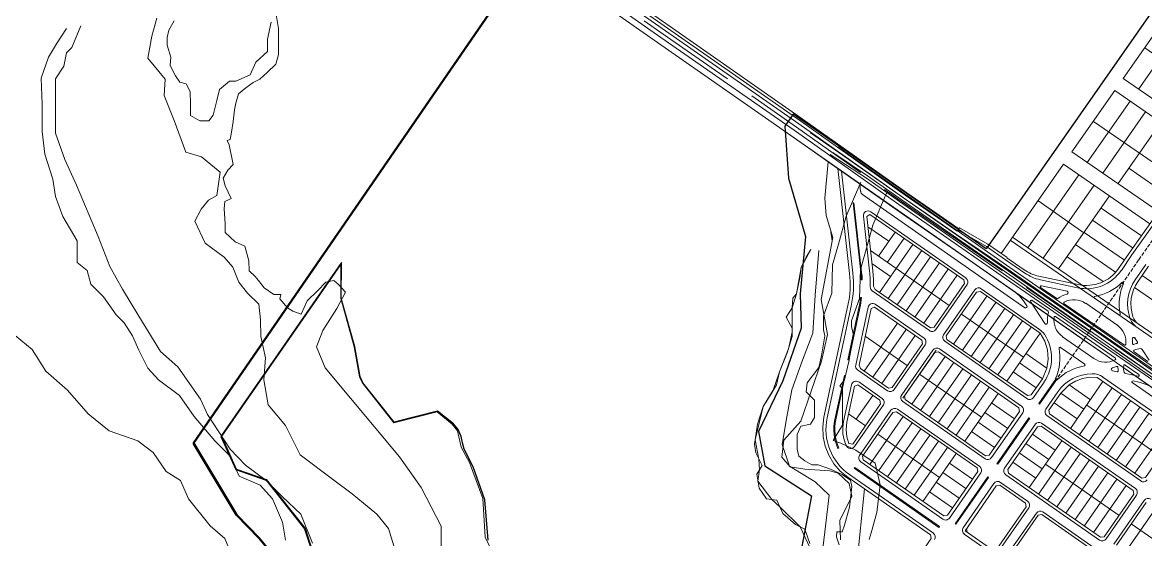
# Model space of a CAD drawing. Header units: metres. Extents: x 3557088 to 3598139, y 7314183 to 7334470.
# Drawn here: x 3574108 to 3575312, y 7325398 to 7325952 of the extents above; entities that cross this region are included whole.
import ezdxf

# ---------------------------------------------------------------- set-up
doc = ezdxf.new("R2010")
doc.units = ezdxf.units.M
doc.linetypes.add('JIS_02_4.0', pattern=[5.5, 4, -1.5])
for name, color, linetype, lineweight in [('CMS_Limite_Urbanizable', 1, 'Continuous', 30), ('Imagen', 17, 'Continuous', 0), ('Imagen_ZonaUrbanizable', 17, 'Continuous', 0), ('LIMITES', 7, 'Continuous', 50)]:
    doc.layers.add(name, color=color, linetype=linetype, lineweight=lineweight)
doc.layers.add('nuevo', color=7, linetype='Continuous', lineweight=15, true_color=0xf2f2f2)
picture_1 = doc.add_image_def('image1.jpg', size_in_pixel=(4800, 2360))
picture_2 = doc.add_image_def('image2.jpg', size_in_pixel=(4800, 2360))

# ---------------------------------------------------------------- blocks, each defined once
blk = doc.blocks.new('A$C1FCF2399')
at = {"layer": 'nuevo'}
for p, q in [((658.8, 548.3), (8.5, 1001.4)), ((135.3, 935.7), (60, 988.6)), ((72.6, 853.1), (60.2, 965.4)), ((64, 962.7), (76.1, 853.5)), ((84.5, 941), (83.6, 949)), ((76.3, 928.8), (77.3, 928.9)), ((84.6, 854.4), (76.3, 928.8)), ((85.5, 854.5), (77.3, 928.9)), ((260.4, 816.4), (86.6, 937.5)), ((91, 914.1), (94.4, 916.2)), ((195, 846.1), (94.4, 916.2)), ((197.4, 848.1), (95.3, 919.2)), ((94, 855.5), (87.4, 914.6)), ((97.5, 855.9), (91, 914.1)), ((114.6, 887.5), (92.2, 903.1)), ((121.5, 897.3), (103.6, 871.6)), ((140.5, 884.1), (104.7, 832.7)), ((131, 890.7), (113.1, 865)), ((179.4, 818.8), (95.1, 877.5)), ((149.9, 877.5), (114.1, 826.1)), ((159.4, 870.9), (123.6, 819.5)), ((116.5, 849.8), (96.6, 863.6)), ((98.2, 846.6), (97.5, 855.9)), ((168.9, 864.3), (133.1, 812.9)), ((178.4, 857.7), (142.6, 806.3)), ((73.2, 844.5), (72.6, 853.1)), ((73.1, 835.8), (73.2, 844.5)), ((85.2, 846.3), (86.2, 846.4)), ((98.2, 839.5), (98.2, 846.6)), ((187.8, 851.1), (152.1, 799.7)), ((195, 846.1), (195.7, 842.2)), ((227.2, 849.1), (247.7, 834.9)), ((72.4, 827.2), (73.1, 835.8)), ((158.2, 791.8), (96.9, 834.5)), ((98.2, 839.5), (100.1, 835.9)), ((159.2, 794.7), (100.1, 835.9)), ((195.7, 842.2), (163.2, 795.4)), ((198.6, 841.1), (165.1, 793)), ((206.8, 835.4), (173.3, 787.3)), ((208.8, 833), (176.3, 786.3)), ((212.8, 833.7), (208.8, 833)), ((276.8, 789.1), (212.8, 833.7)), ((276.3, 793.1), (213.8, 836.7)), ((45.2, 699.1), (70.9, 818.6)), ((70.9, 818.6), (72.4, 827.2)), ((84.5, 827.3), (85.5, 827.2)), ((152.5, 783.6), (100.2, 820)), ((219.9, 828.7), (184.1, 777.4)), ((229.4, 822.1), (193.6, 770.8)), ((260.4, 821.7), (262.5, 818.4)), ((282, 799.3), (266.7, 823)), ((268.1, 824.4), (285.3, 812.5)), ((74.3, 817.9), (48.6, 698.4)), ((70.7, 760.7), (82.6, 816.1)), ((71.7, 760.5), (83.6, 815.9)), ((79.2, 754.9), (92.5, 816.9)), ((82.8, 755), (95.8, 815.4)), ((95.8, 815.4), (99.5, 816.9)), ((150.1, 781.6), (99.5, 816.9)), ((258.9, 763.4), (192.5, 809.6)), ((238.9, 815.5), (203.1, 764.2)), ((248.4, 808.9), (212.6, 757.6)), ((293.3, 806.9), (357.5, 762.2)), ((124, 799.8), (88.2, 748.5)), ((163.2, 795.4), (159.2, 794.7)), ((257.8, 802.3), (222, 751)), ((267.3, 795.7), (231.5, 744.4)), ((134.5, 754.3), (89.4, 785.8)), ((133.4, 793.2), (97.7, 741.9)), ((142.9, 786.6), (107.2, 735.3)), ((176.3, 786.3), (177, 782.4)), ((241, 737.8), (276.8, 789.1)), ((301, 785.2), (334.5, 761.9)), ((150.8, 777.7), (118.3, 731)), ((153.7, 776.6), (120.3, 728.6)), ((161.9, 770.9), (128.5, 722.9)), ((129.8, 719.6), (165.5, 770.8)), ((150.1, 781.6), (150.8, 777.7)), ((257, 710.8), (168.9, 772.2)), ((262.7, 719), (174.6, 780.4)), ((263.3, 722.2), (177, 782.4)), ((298.7, 773.8), (324.6, 755.8)), ((70.7, 760.7), (71.7, 760.5)), ((163.9, 768.5), (131.4, 721.9)), ((139.3, 713), (175, 764.2)), ((163.9, 768.5), (167.8, 769.2)), ((254.2, 709.1), (167.8, 769.2)), ((284.2, 751.6), (261.6, 767.3)), ((113.3, 727.4), (81.2, 749.8)), ((82.8, 755), (84.2, 751.3)), ((114.3, 730.3), (84.2, 751.3)), ((148.7, 706.4), (184.5, 757.6)), ((158.2, 699.8), (193.9, 751)), ((272.5, 730.5), (247.9, 747.6)), ((279.3, 740.3), (254.7, 757.5)), ((354.3, 748.9), (359.3, 747.8)), ((367.9, 754.9), (382.6, 744.7)), ((56.9, 696.6), (67.1, 743.8)), ((57.9, 696.4), (68, 743.6)), ((67.1, 743.8), (68, 743.6)), ((107.6, 719.2), (82.4, 736.8)), ((214, 699), (147.7, 745.2)), ((167.7, 693.2), (203.4, 744.4)), ((177.2, 686.6), (212.9, 737.8)), ((267.2, 722.9), (279.3, 740.3)), ((281, 736.5), (269.6, 720.3)), ((293.4, 739.6), (275.5, 713.8)), ((294.3, 739), (276.3, 713.2)), ((309.3, 687), (344.2, 737.3)), ((420.7, 684), (337.8, 741.7)), ((423.7, 686.8), (344.2, 742.1)), ((368.5, 745.8), (381.8, 742.9)), ((631.1, 558.2), (375.6, 736.1)), ((376.4, 737.9), (382.8, 736.5)), ((66.2, 694.6), (74.6, 733.7)), ((69.6, 693.8), (77.9, 732.2)), ((77.9, 732.2), (81.6, 733.6)), ((79.8, 696.8), (97.7, 722.4)), ((105.2, 717.2), (81.6, 733.6)), ((118.3, 731), (114.3, 730.3)), ((186.7, 680), (222.4, 731.2)), ((196.1, 673.3), (231.9, 724.6)), ((267.2, 722.9), (263.3, 722.2)), ((295.7, 726.2), (282.9, 707.8)), ((286.3, 706.5), (298.9, 724.7)), ((298.9, 724.7), (307.8, 733.8)), ((323.6, 707.6), (298.9, 724.7)), ((330.7, 717.8), (307.8, 733.8)), ((319.1, 680.2), (354.1, 730.4)), ((329, 673.3), (363.9, 723.5)), ((105.9, 713.3), (76, 670.3)), ((108.8, 712.2), (77.8, 667.7)), ((105.9, 713.3), (105.2, 717.2)), ((217.8, 654.6), (129.7, 716)), ((132.1, 717.9), (131.4, 721.9)), ((218.4, 657.8), (132.1, 717.9)), ((249.3, 697.2), (224.7, 714.4)), ((275.5, 713.8), (276.3, 713.2)), ((316.4, 697.3), (291.8, 714.4)), ((405.5, 657.3), (326.8, 712.1)), ((338.8, 666.5), (373.8, 716.7)), ((45.2, 699.1), (43.9, 688.7)), ((89.7, 689.9), (71.5, 702.6)), ((117, 706.5), (83.3, 658.1)), ((119, 704.1), (86.5, 657.5)), ((94.4, 648.5), (130.1, 699.8)), ((119, 704.1), (123, 704.8)), ((209.3, 644.7), (123, 704.8)), ((212.1, 646.4), (124, 707.8)), ((242.2, 687), (217.6, 704.1)), ((222.4, 658.5), (254.9, 705.2)), ((258.2, 703.8), (224.8, 655.8)), ((264.8, 698.5), (230.6, 649.3)), ((254.2, 709.1), (254.9, 705.2)), ((265.7, 697.9), (264.8, 698.5)), ((384.7, 630.8), (284.2, 700.9)), ((286.3, 706.5), (287, 702.6)), ((385.7, 633.8), (287, 702.6)), ((348.6, 659.6), (383.6, 709.8)), ((358.5, 652.7), (393.5, 703)), ((43.9, 688.7), (44.3, 678.2)), ((68.8, 685.9), (69.6, 693.8)), ((103.9, 641.9), (139.6, 693.2)), ((113.4, 635.3), (149.1, 686.6)), ((235, 676.7), (210.4, 693.9)), ((265.7, 697.9), (231.4, 648.8)), ((271.5, 691.4), (238.8, 644.5)), ((242.1, 643.2), (273.9, 688.7)), ((277.8, 689.4), (273.9, 688.7)), ((376.6, 620.7), (277.8, 689.4)), ((379, 622.6), (278.4, 692.7)), ((368.3, 645.9), (403.3, 696.1)), ((378.2, 639), (413.2, 689.2)), ((44.3, 678.2), (46.4, 668)), ((69.6, 678), (68.8, 685.9)), ((72, 670.9), (69.6, 678)), ((169.1, 634.6), (102.8, 680.8)), ((122.8, 628.7), (158.6, 680)), ((227.9, 666.5), (203.3, 683.6)), ((293.1, 663.9), (268.5, 681)), ((389.6, 634.5), (421.4, 680.1)), ((46.4, 668), (50.3, 658.3)), ((61, 666), (60.1, 665.6)), ((72, 670.9), (76, 670.3)), ((132.3, 622.1), (168, 673.4)), ((141.8, 615.5), (177.5, 666.8)), ((286.1, 653.8), (261.5, 671)), ((265.1, 623.7), (300.1, 673.9)), ((275, 616.8), (310, 667.1)), ((55.7, 649.3), (50.3, 658.3)), ((172.6, 589.8), (84.6, 651.1)), ((87.2, 653.5), (86.5, 657.5)), ((173.6, 593.4), (87.2, 653.5)), ((151.3, 608.9), (187, 660.2)), ((222.4, 658.5), (218.4, 657.8)), ((272.1, 633.7), (247.5, 650.9)), ((279.1, 643.8), (254.5, 660.9)), ((284.8, 610), (319.8, 660.2)), ((294.7, 603.1), (329.7, 653.3)), ((55.7, 649.3), (62.5, 641.4)), ((62.5, 641.4), (70.6, 634.7)), ((78.1, 645.3), (77.5, 644.5)), ((168.4, 581.1), (77.5, 644.5)), ((169, 581.9), (78.1, 645.3)), ((197.3, 622.6), (172.7, 639.7)), ((177.5, 594.1), (210, 640.8)), ((213.3, 639.4), (179.6, 591)), ((204.5, 632.8), (179.8, 650)), ((210, 640.8), (209.3, 644.7)), ((230.6, 649.3), (231.4, 648.8)), ((242.8, 639.2), (242.1, 643.2)), ((341.6, 570.4), (242.8, 639.2)), ((361.4, 593.9), (282.6, 648.8)), ((304.5, 596.3), (339.5, 646.5)), ((314.4, 589.4), (349.3, 639.6)), ((88.5, 622.2), (70.6, 634.7)), ((84.7, 629.1), (72.6, 637.6)), ((84.7, 629.1), (103.4, 616.1)), ((190.2, 612.3), (165.6, 629.4)), ((220.7, 635.1), (185.7, 584.9)), ((221.5, 634.6), (186.5, 584.4)), ((227.4, 628.1), (194.4, 580.7)), ((221.5, 634.6), (220.7, 635.1)), ((233.7, 626.1), (229.8, 625.4)), ((261.1, 607), (233.7, 626.1)), ((263.4, 609), (234.3, 629.3)), ((340.5, 567.5), (240, 637.5)), ((324.2, 582.5), (359.2, 632.8)), ((389.6, 634.5), (385.7, 633.8)), ((88.5, 622.2), (79.9, 537.4)), ((159.3, 572.9), (88.5, 622.2)), ((162.4, 575), (103.4, 616.1)), ((183, 602), (158.4, 619.2)), ((196.4, 577.5), (229.8, 625.4)), ((334.1, 575.7), (369, 625.9)), ((345.5, 571.1), (377.3, 616.7)), ((347.5, 568.7), (380.2, 615.7)), ((376.6, 620.7), (377.3, 616.7)), ((261.8, 603.1), (230, 557.5)), ((264.7, 602.1), (231.7, 554.7)), ((261.1, 607), (261.8, 603.1)), ((355.7, 563), (388.4, 610)), ((358.6, 562), (390.4, 607.6)), ((366.9, 552.8), (401.9, 603)), ((177.5, 594.1), (173.6, 593.4)), ((272.9, 596.4), (239.9, 549)), ((274.9, 594), (243.1, 548.4)), ((278.8, 594.7), (274.9, 594)), ((332.4, 557.3), (278.8, 594.7)), ((334.8, 559.3), (279.9, 597.6)), ((169, 581.9), (168.4, 581.1)), ((185.7, 584.9), (186.5, 584.4)), ((198.7, 575.9), (198, 579.8)), ((492.7, 502.5), (374.5, 584.8)), ((74.7, 446.6), (160, 569)), ((159.3, 572.9), (160, 569)), ((224.7, 553.5), (195.6, 573.8)), ((226.1, 556.8), (196.4, 577.5)), ((345.5, 571.1), (341.6, 570.4))]:
    blk.add_line(p, q, dxfattribs=at)
for points in [[(1136.9, 221.9), (979.6, 330.5), (894.7, 390.1), (845.7, 424.4), (836.4, 430.9), (775.5, 473.8), (723.9, 514.2), (684.2, 547.5), (642.4, 577.8), (490.4, 684), (412.5, 738.1), (348.2, 783.1), (258, 845.2), (131.8, 933.1), (92.1, 960.8), (57.7, 985.1), (30.9, 1003.6)], [(405.2, 724.8), (341.4, 769.5), (324.8, 781), (250.4, 832.8), (201.5, 866.9), (133.4, 914.1), (49.6, 972.8), (42.2, 978)], [(1133, 216.3), (978.3, 323.7), (889.3, 386.3), (842.4, 418.9), (833.1, 425.9), (769.8, 470.6), (717.7, 511.4), (678.6, 544.1), (638.8, 572.8), (491.2, 675.9), (402.3, 738.1), (346.7, 776.8), (278.7, 824.1), (126.3, 930.2), (91.7, 954.3), (51.7, 980.6)], [(1134.9, 219.1), (979, 327.1), (892, 388.2), (844.1, 421.6), (834.7, 428.4), (772.6, 472.2), (720.8, 512.8), (681.4, 545.8), (640.6, 575.3), (490.8, 679.9), (407.4, 738.1), (347.4, 779.9), (280.3, 826.4), (256.4, 842.9), (129.1, 931.6), (91.9, 957.5), (54.7, 982.8)], [(62.8, 567.6), (62.2, 588.5), (75.1, 614.5), (72.1, 627.9), (60.5, 639.1), (51.3, 641.8), (24.5, 643.4), (9.1, 646), (0, 656.4), (2.1, 674.5), (20.2, 695), (42.7, 759.1), (49.1, 787.5), (42.3, 825.1), (54.5, 891.6), (47.4, 915.3), (46, 933.7), (49.5, 972.8), (658.8, 548.3)], [(1139.3, 225.4), (983.1, 334.3), (898.6, 393.6), (849.4, 428.4), (840.8, 434.9), (776.3, 484.3), (730.8, 519.2), (687.6, 552.2), (645.7, 582.6), (482.6, 695.3), (409.1, 745.1), (350.7, 785.8), (244.5, 859.6), (135.3, 935.7)], [(53.8, 887.9), (52.7, 897.5)], [(284.2, 751.6), (285.6, 761.3), (284.8, 771.2), (281.8, 780.6), (276.8, 789.1)], [(279.3, 740.3), (284.2, 751.6)], [(307.8, 733.8), (314.6, 737.8), (322.1, 740.5), (329.9, 741.8), (337.8, 741.7)]]:
    blk.add_lwpolyline(points, dxfattribs=at)
for centre, radius, start, end in [((89.5, 941.6), 5, 186.3354, 235.1378), ((92.4, 915.1), 5, 55.1378, 186.3354), ((-34.2, 841.2), 129, 358.8717, 6.3354), ((-34.2, 841.2), 111, 347.8722, 6.3354), ((-34.2, 841.2), 119.5, 2.4374, 6.3354), ((-34.2, 841.2), 120.5, 2.4374, 6.3354), ((194.5, 844), 5, 325.1378, 55.1378), ((99.8, 838.6), 5, 178.8717, 235.1378), ((210.9, 832.6), 5, 55.1378, 145.1378), ((220.9, 796.3), 47, 32.7388, 55.2388), ((-34.2, 841.2), 119.5, 347.8722, 353.308), ((-34.2, 841.2), 120.5, 347.8722, 353.308), ((97.4, 815.9), 5, 55.1378, 167.8722), ((267.6, 823.5), 1, 55.2388, 212.7388), ((261.3, 817.6), 1.5, 235.1378, 32.7388), ((313.7, 803.4), 29.1, 164.1226, 186.2402), ((284.7, 811.6), 1, 344.1226, 55.2388), ((292.7, 806.1), 1, 55.1378, 172.6242), ((283.2, 800.1), 1.5, 212.7388, 6.2402), ((313.7, 803.4), 22.1, 172.6242, 235.1378), ((149.6, 779.5), 5, 325.1378, 55.1378), ((161, 795.9), 5, 235.1378, 325.1378), ((177.4, 784.5), 5, 145.1378, 235.1378), ((264.8, 776.7), 20, 33.7562, 55.1378), ((243.6, 762.6), 45.5, 325.1381, 33.7562), ((166, 768.1), 5, 55.1378, 145.1378), ((243.6, 762.6), 54.5, 336.0161, 10.8732), ((298.2, 773), 1, 55.1378, 190.8732), ((347.1, 780.1), 22.1, 235.1378, 297.6513), ((356.9, 761.4), 1, 297.6513, 55.1378), ((84.1, 753.9), 5, 167.8722, 235.1378), ((333.1, 700.2), 54.5, 99.3613, 134.2303), ((324, 755), 1, 279.3613, 55.1378), ((354.6, 750.4), 1.5, 104.1363, 257.6378), ((347.1, 780.1), 29.1, 284.1363, 293.7926), ((359.3, 752.5), 1, 359.1383, 113.7926), ((359.5, 748.8), 1, 257.6378, 8.0462), ((383.3, 752.1), 23, 179.1383, 188.0462), ((383.3, 752.1), 17, 173.091, 197.0618), ((367.4, 754.1), 1, 55.1378, 173.091), ((368.9, 747.7), 2, 197.0618, 257.6378), ((79.5, 732.7), 5, 55.1378, 167.8722), ((294.4, 740), 1, 156.0161, 314.2303), ((333.1, 700.2), 45.5, 90.5886, 145.1378), ((332.8, 725.7), 20, 55.1378, 90.5886), ((376.2, 736.9), 1, 77.6378, 235.1378), ((382.1, 743.8), 1, 257.6378, 55.1378), ((372.8, 690.6), 47, 55.1378, 77.6378), ((116.2, 731.5), 5, 235.1378, 325.1378), ((132.6, 720.1), 5, 145.1378, 235.1378), ((104.7, 715.1), 5, 325.1378, 55.1378), ((254.1, 706.7), 5, 325.1378, 55.1378), ((265.5, 723.1), 5, 235.1378, 325.1378), ((106.3, 686), 59, 167.8722, 235.1378), ((121.1, 703.6), 5, 55.1378, 145.1378), ((287, 705), 5, 145.1378, 235.1378), ((106.3, 686), 50.5, 167.8722, 203.7622), ((106.3, 686), 49.5, 167.8722, 203.7622), ((106.3, 686), 41, 167.8722, 205.2733), ((275.6, 688.6), 5, 55.1378, 145.1378), ((73.7, 670.6), 5, 205.2733, 325.1378), ((87.4, 655.2), 5, 145.1378, 235.1378), ((220.7, 658.7), 5, 235.1378, 325.1378), ((209.2, 642.3), 5, 325.1378, 55.1378), ((242.9, 641.6), 5, 145.1378, 235.1378), ((231.5, 625.2), 5, 55.1378, 145.1378), ((387.5, 634.9), 5, 235.1378, 325.1378), ((376.1, 618.5), 5, 325.1378, 55.1378), ((260.6, 604.9), 5, 325.1378, 55.1378), ((392.5, 607.1), 5, 55.1378, 145.1378), ((175.5, 593.9), 5, 235.1378, 325.1378), ((277, 593.5), 5, 55.1378, 145.1378), ((198.5, 577.9), 5, 145.1378, 235.1378), ((159.5, 570.9), 5, 325.1378, 55.1378), ((343.4, 571.6), 5, 235.1378, 325.1378)]:
    blk.add_arc(centre, radius, start, end, dxfattribs=at)

msp = doc.modelspace()

# ---------------------------------------------------------------- linework, layer by layer
at = {"layer": 'CMS_Limite_Urbanizable'}
for points in [[(3575485.7, 7326202.5), (3575141, 7325709.1), (3574934.3, 7325853.5), (3574925.4, 7325840.7), (3574929.1, 7325785), (3574947.4, 7325722.5), (3574941.7, 7325661.1), (3574942.8, 7325624.3), (3574923.2, 7325567.9), (3574897, 7325513.3), (3574904, 7325476.7), (3574953.8, 7325444.6), (3574934.3, 7325341.7)], [(3574607.3, 7325397), (3574603.7, 7325440.3), (3574591.3, 7325475.6), (3574581.7, 7325494.7), (3574579.7, 7325501.2), (3574578.4, 7325508), (3574575.3, 7325515.6), (3574570.3, 7325521.7), (3574553, 7325535.2), (3574506.5, 7325523.5), (3574473.2, 7325565.7), (3574470.1, 7325571.9), (3574464.3, 7325604), (3574450, 7325655.8), (3574450.2, 7325694.6), (3574320.7, 7325508.2), (3574336.9, 7325472.6), (3574369.4, 7325461.3), (3574410.7, 7325409.1), (3574423.3, 7325370.6)]]:
    msp.add_lwpolyline(points, dxfattribs=at)
at = {"layer": 'LIMITES'}
msp.add_lwpolyline([(3574383.5, 7325373.3), (3574361.9, 7325399.1), (3574337.7, 7325424.2), (3574291.6, 7325501), (3574653.9, 7326027.2)], dxfattribs=at)
at = {"layer": 'nuevo'}
for p, q in [((3575350.4, 7325945.9), (3575304.6, 7325880.4)), ((3575294.4, 7325704.6), (3575371.8, 7325814.6)), ((3575297.3, 7325702.6), (3575375.1, 7325812.4)), ((3575196.6, 7325760.8), (3575245.8, 7325726.3)), ((3575167, 7325718.4), (3575432.9, 7325535.2)), ((3575163.3, 7325699.4), (3575181.7, 7325686.7)), ((3575283.1, 7325688.1), (3575294.4, 7325704.6)), ((3575286, 7325686.1), (3575297.3, 7325702.6)), ((3575161.9, 7325697.3), (3575182.4, 7325683.2)), ((3575300.8, 7325675.9), (3575312.1, 7325692.4)), ((3575303.7, 7325673.9), (3575315, 7325690.4)), ((3575197.7, 7325679.8), (3575239.7, 7325670.8)), ((3575199.3, 7325675.9), (3575239, 7325667.4)), ((3575199.5, 7325667.8), (3575216.7, 7325655.9)), ((3575227.9, 7325663.7), (3575200.3, 7325669.6)), ((3575224.8, 7325650.4), (3575289.2, 7325606)), ((3575247.8, 7325650.8), (3575281.3, 7325627.6)), ((3575257.3, 7325656.3), (3575283.2, 7325638.5)), ((3575300.5, 7325613.7), (3575303.3, 7325609.3)), ((3575308.4, 7325601.4), (3575315.8, 7325590)), ((3575299.7, 7325598.7), (3575314.4, 7325588.6))]:
    msp.add_line(p, q, dxfattribs=at)
at = {"layer": 'nuevo', "linetype": 'JIS_02_4.0'}
for p, q in [((3575304.7, 7325697.5), (3575381.2, 7325806.3)), ((3575199.3, 7325544.5), (3575304.7, 7325697.5))]:
    msp.add_line(p, q, dxfattribs=at)
at = {"layer": 'nuevo', "linetype": 'JIS_02_4.0', "ltscale": 21}
msp.add_line((3575089.3, 7325733.1), (3575414.7, 7325508.9), dxfattribs=at)
at = {"layer": 'nuevo'}
for points in [[(3575156.1, 7325730.7), (3575485.7, 7326202.5)], [(3574597.6, 7326083.8), (3574684.4, 7326026.1), (3574799.5, 7325945.5), (3574942.3, 7325846), (3575054.4, 7325766.6), (3575093.7, 7325739.5)], [(3574599.3, 7326086.2), (3574686.1, 7326028.6), (3574801.2, 7325947.9), (3574944, 7325848.4), (3575056.1, 7325769.1), (3575095.4, 7325741.9)], [(3574590.8, 7326073.9), (3574677.6, 7326016.3), (3574792.6, 7325935.6), (3574935.5, 7325836.1), (3575047.6, 7325756.7), (3575086.9, 7325729.6)], [(3574595.6, 7326080.9), (3574682.4, 7326023.3), (3574797.5, 7325942.6), (3574940.3, 7325843.1), (3575052.4, 7325763.7), (3575091.7, 7325736.6)], [(3574587.1, 7326068.5), (3574673.9, 7326010.9), (3574789, 7325930.2), (3574931.8, 7325830.7), (3574986.1, 7325792.3)], [(3574379.4, 7325964.4), (3574382.5, 7325945.1), (3574382.5, 7325933.6), (3574382.5, 7325917.5), (3574379.9, 7325907), (3574370.5, 7325898.2), (3574362.7, 7325890.9), (3574355.4, 7325887.2), (3574347.5, 7325881.5), (3574339.7, 7325875.2), (3574337.1, 7325865.3), (3574335.5, 7325858), (3574334, 7325845.5), (3574332.4, 7325834.1), (3574330.8, 7325826.3), (3574327.7, 7325825.2), (3574329.8, 7325820.4), (3574334, 7325799.5), (3574328.2, 7325793.3), (3574323.5, 7325784.9), (3574325.6, 7325776.6), (3574331.9, 7325763), (3574329.8, 7325762), (3574325.1, 7325759.9), (3574324.6, 7325752.1), (3574325.6, 7325735.9), (3574325.6, 7325726.6), (3574336.1, 7325716.7), (3574346.5, 7325712), (3574350.7, 7325696.2), (3574351.2, 7325685.7), (3574357.5, 7325679.5), (3574361.1, 7325675.3), (3574367.4, 7325667.5), (3574377.8, 7325660.2), (3574385.1, 7325660.2), (3574384.1, 7325655.5), (3574392.4, 7325646.1), (3574398.2, 7325642.5), (3574406.8, 7325639.3), (3574413.5, 7325653.4), (3574424.3, 7325664.3), (3574433.5, 7325673.4), (3574441.8, 7325675.1), (3574446.8, 7325670.9), (3574454.4, 7325662.6), (3574445.2, 7325645.1), (3574430.2, 7325621.7), (3574423.5, 7325604.2), (3574432.7, 7325581.7)], [(3574506.1, 7325390.9), (3574500.6, 7325409.4), (3574488, 7325424.9), (3574473.6, 7325436.8), (3574461.7, 7325446.6), (3574442.1, 7325461.5), (3574406, 7325488.3), (3574390, 7325519.8), (3574371.5, 7325541.9), (3574366.8, 7325568.7), (3574368.9, 7325592.4), (3574363.7, 7325615.4), (3574363.4, 7325633.1), (3574361.5, 7325649.9), (3574349.3, 7325661.5), (3574340, 7325673.4), (3574333.8, 7325689.4), (3574324.5, 7325700.2), (3574303.9, 7325715.2), (3574293.1, 7325738.9), (3574299.9, 7325751.5), (3574307.6, 7325761.2), (3574316.4, 7325766.1), (3574320.2, 7325791.2), (3574300.3, 7325807.8), (3574283.3, 7325812.7), (3574271, 7325846.7), (3574260, 7325873.4), (3574261.1, 7325891), (3574242.6, 7325913.4), (3574246.9, 7325937.1), (3574252.3, 7325956.4)], [(3574270.9, 7325953.3), (3574265.1, 7325943.3), (3574263.5, 7325935.5), (3574263.5, 7325927.2), (3574267.2, 7325914.6), (3574266.4, 7325905.5), (3574272.2, 7325894.3), (3574276.8, 7325887.7), (3574283.8, 7325886), (3574288, 7325877.7), (3574288.4, 7325864), (3574288.4, 7325858.7), (3574288.4, 7325851.9), (3574298.3, 7325846.1), (3574307.9, 7325846.1), (3574312.5, 7325852.2), (3574316.7, 7325867.9), (3574319.3, 7325879.9), (3574330.3, 7325888.7), (3574337.1, 7325888.8), (3574352.2, 7325895.6), (3574358.5, 7325909.1), (3574371, 7325920.6), (3574371, 7325933.6), (3574374.7, 7325951.9)], [(3575288.1, 7325891.7), (3575334, 7325957.3)], [(3574155.4, 7325945.3), (3574144.7, 7325928.9), (3574136, 7325914.3), (3574128.3, 7325892.1), (3574129.2, 7325864), (3574129.2, 7325834.9), (3574132.1, 7325810.7), (3574140.9, 7325783.6), (3574143.8, 7325765.2), (3574151.5, 7325743.9), (3574167, 7325717.8), (3574167, 7325694.5), (3574177.7, 7325685.8), (3574181.6, 7325671.3), (3574195.1, 7325657.7), (3574208.7, 7325638.4), (3574217.4, 7325629.7), (3574226.1, 7325616.1), (3574232.9, 7325600.6), (3574242.6, 7325581.3), (3574254.2, 7325568.7), (3574276.5, 7325552.2), (3574292.1, 7325529.6), (3574314.4, 7325503.4), (3574330.9, 7325487), (3574340.6, 7325465.7), (3574362.9, 7325456), (3574376.4, 7325441.5), (3574387.1, 7325416.3), (3574390, 7325396.9)], [(3574419.1, 7325394), (3574406.5, 7325425), (3574387.1, 7325443.4), (3574369.6, 7325460.8), (3574347.4, 7325477.3), (3574330.9, 7325494.7), (3574306.6, 7325531.5), (3574298.9, 7325548), (3574274.7, 7325582.8), (3574256.3, 7325599.3), (3574233, 7325637), (3574215.6, 7325666.1), (3574202, 7325690.3), (3574189.4, 7325722.2), (3574166.1, 7325777.4), (3574153.5, 7325804.9), (3574143.8, 7325833), (3574143.8, 7325854.3), (3574143.8, 7325891.1), (3574152.5, 7325904.7), (3574155.4, 7325919.2), (3574161.2, 7325925), (3574170.9, 7325948.2)], [(3575311, 7325924.5), (3575405.9, 7325859.1)], [(3575288.1, 7325891.7), (3575381.1, 7325827.6)], [(3575233.1, 7325813), (3575279, 7325878.6)], [(3575279, 7325878.6), (3575371.8, 7325814.6)], [(3575249.5, 7325801.6), (3575295.4, 7325867.2)], [(3575266.1, 7325790.3), (3575311.9, 7325855.9)], [(3575256.3, 7325845.7), (3575348.8, 7325781.9)], [(3575282.6, 7325779), (3575328.4, 7325844.5)], [(3575233.1, 7325813), (3575325.8, 7325749.2)], [(3575157.1, 7325704.2), (3575224, 7325799.9)], [(3575224, 7325799.9), (3575316.6, 7325736.1)], [(3575294, 7325795.4), (3575337.3, 7325765.5)], [(3575185.8, 7325710.3), (3575240.5, 7325788.5)], [(3575006.7, 7325780.5), (3574991.2, 7325744.3), (3574983, 7325714), (3574976.4, 7325691.9), (3574975.7, 7325661.6), (3574966.8, 7325637.3), (3574966.8, 7325622.5), (3574968.3, 7325615.9), (3574964.6, 7325594.4), (3574961.6, 7325581.9), (3574949.1, 7325565.5), (3574948.3, 7325555.9), (3574957.2, 7325547), (3574957.2, 7325528.6), (3574952.8, 7325521.2), (3574942.4, 7325519), (3574938.7, 7325510.1), (3574938.7, 7325502), (3574938.7, 7325494.6), (3574940.2, 7325487.2), (3574946.8, 7325482.1), (3574954.2, 7325477.6), (3574960.9, 7325477.6), (3574974.2, 7325473.2), (3574986.7, 7325467.3), (3574995.6, 7325461.4), (3574997.1, 7325454.7), (3574994.5, 7325432.5), (3574989.1, 7325413.3), (3574986.9, 7325406.1), (3574981.1, 7325406.1), (3574980.7, 7325400.6), (3574983.6, 7325391.9)], [(3575202.3, 7325699), (3575256.9, 7325777.2)], [(3575034.3, 7325768.6), (3575019.6, 7325734.4), (3575011.9, 7325705.8), (3575006.3, 7325687.1), (3575005.5, 7325656), (3574996.8, 7325632), (3574996.8, 7325625.8), (3574998.8, 7325616.6), (3574994, 7325588.4), (3574989.4, 7325568.8), (3574984.4, 7325562.3), (3574987.2, 7325559.4), (3574987.2, 7325520.2), (3574977.3, 7325503.8), (3574985.3, 7325501.1), (3575001.5, 7325493.5), (3575022.3, 7325479.7), (3575027.5, 7325456.3), (3575024, 7325426.7), (3575017.9, 7325404.9), (3575015.7, 7325397.6)], [(3575218.7, 7325687.6), (3575273.4, 7325765.9)], [(3575264.3, 7325752.8), (3575307.6, 7325723)], [(3575091.7, 7325736.6), (3575108.2, 7325725.2), (3575157.9, 7325691.6), (3575351.5, 7325558.2), (3575400.6, 7325523.7), (3575417.1, 7325512.4)], [(3575161.9, 7325697.3), (3575141.3, 7325711.5), (3575111, 7325729.3), (3575110.2, 7325728.1), (3575093.7, 7325739.5)], [(3575095.4, 7325741.9), (3575111.9, 7325730.6), (3575112.7, 7325731.8), (3575142.9, 7325714.1), (3575163.6, 7325699.8), (3575163.3, 7325699.4)], [(3575255.2, 7325739.8), (3575298.6, 7325709.9)], [(3575086.9, 7325729.6), (3575103.4, 7325718.2), (3575152.6, 7325683.7), (3575346.1, 7325550.4), (3575395.8, 7325516.7), (3575412.3, 7325505.4)], [(3575435.1, 7325538.5), (3575169.3, 7325721.7)], [(3575246.1, 7325726.8), (3575289.2, 7325697)], [(3575237, 7325713.7), (3575279.9, 7325684.1)], [(3574953.2, 7325708.3), (3574948.1, 7325700.3), (3574942.7, 7325689), (3574941.4, 7325678.1), (3574937.7, 7325660.9), (3574933.9, 7325656.3), (3574933.1, 7325645.9), (3574926.8, 7325635.8), (3574933.1, 7325624.1), (3574933.1, 7325615.3), (3574928, 7325597.6), (3574919.6, 7325577.5), (3574916.3, 7325563.3), (3574909.6, 7325551.9), (3574902, 7325540.2), (3574896.2, 7325521.2), (3574892.8, 7325499.8), (3574894.1, 7325490.6), (3574901, 7325476.9), (3574895.3, 7325467.9), (3574897.7, 7325452.9), (3574905.7, 7325441.2), (3574916.9, 7325439.8), (3574923.1, 7325425.7), (3574936.7, 7325413.9), (3574946.6, 7325408.8), (3574952.2, 7325393.6)], [(3574952.7, 7325387.9), (3574941.6, 7325411.3), (3574920, 7325432.7), (3574911.3, 7325440.5), (3574896.5, 7325460.4), (3574898.2, 7325472.4), (3574897.5, 7325483.7), (3574893.6, 7325504.7), (3574902, 7325540.2), (3574912.9, 7325557.6), (3574919.6, 7325577.5), (3574929.3, 7325601.9), (3574933.1, 7325619.7), (3574933.1, 7325645.9), (3574937.7, 7325660.9), (3574942.7, 7325689), (3574953.2, 7325708.3)], [(3574961.7, 7325707.5), (3574957.7, 7325659.5), (3574955.3, 7325618.7), (3574944.1, 7325589.9), (3574932.9, 7325558), (3574927.3, 7325529.2), (3574922.5, 7325499.6), (3574930.5, 7325476.4), (3574957.7, 7325459.6), (3574972.9, 7325445.2), (3574965.7, 7325384.8)], [(3575227.9, 7325700.7), (3575266.6, 7325674)], [(3574617.4, 7325372.9), (3574604.1, 7325400.1), (3574601.7, 7325441.8), (3574587.4, 7325480.4), (3574578.4, 7325496.6), (3574574.6, 7325514), (3574568.8, 7325521.4), (3574552.6, 7325534.5), (3574506.4, 7325522.8), (3574472.2, 7325566), (3574469.3, 7325571.9), (3574463.6, 7325604), (3574449.4, 7325655.8), (3574449.5, 7325692.4), (3574322.1, 7325508.4), (3574337.7, 7325473.2), (3574369.9, 7325462), (3574411.5, 7325409.5), (3574423.8, 7325371.3)], [(3575308.2, 7325680.5), (3575374, 7325635.1)], [(3575300, 7325667.9), (3575365.4, 7325622.8)], [(3574081.8, 7325631.3), (3574118.6, 7325601.2), (3574133.2, 7325578), (3574156.4, 7325557.7), (3574178.7, 7325532.5), (3574201, 7325514.1), (3574232, 7325503.4), (3574248.5, 7325490.9), (3574262.1, 7325470.5), (3574277.6, 7325460.8), (3574286.3, 7325441.5), (3574309.6, 7325412.4), (3574325.1, 7325398.9), (3574331.9, 7325382.4), (3574345.4, 7325371.8), (3574378.4, 7325360.1), (3574399.7, 7325354.3), (3574406.5, 7325343.7), (3574413.3, 7325323.4), (3574419.8, 7325319.4)], [(3574869.9, 7325031.2), (3574788.7, 7325056.6), (3574758.9, 7325089.7), (3574729.1, 7325134.3), (3574701, 7325167.3), (3574677.8, 7325190.5), (3574679.5, 7325284.7), (3574679.5, 7325309.5), (3574661.3, 7325329.3), (3574613.3, 7325340.9), (3574583.6, 7325359.1), (3574557.1, 7325388.8), (3574557.1, 7325411.9), (3574535.6, 7325453.3), (3574512.4, 7325486.3), (3574432.7, 7325581.7)]]:
    msp.add_lwpolyline(points, dxfattribs=at)
at = {"layer": 'nuevo', "linetype": 'JIS_02_4.0', "ltscale": 21}
msp.add_lwpolyline([(3574593.2, 7326077.4), (3574680, 7326019.8), (3574795.1, 7325939.1), (3574937.9, 7325839.6), (3575050, 7325760.2), (3575089.3, 7325733.1)], dxfattribs=at)
at = {"layer": 'nuevo'}
for centre, radius, start, end in [((3575207, 7325723.4), 44.5, 235.4315, 257.9315), ((3575248.5, 7325711.9), 45.5, 257.9315, 325.4315), ((3575248.5, 7325711.9), 42, 257.9315, 325.4315), ((3575209.1, 7325721.9), 47, 235.4315, 257.9315), ((3575338.2, 7325650.1), 45.5, 145.4315, 200.4678), ((3575338.2, 7325650.1), 42, 145.4315, 198.9217), ((3575200.1, 7325668.6), 1, 77.9315, 235.4315), ((3575227.6, 7325662.2), 1.5, 284.4301, 77.9315), ((3575248.4, 7325711.9), 54.5, 279.7626, 314.5385), ((3575338.2, 7325650), 54.5, 156.3244, 191.1004), ((3575287.4, 7325672.3), 1, 336.3244, 134.5385), ((3575217.3, 7325656.7), 1, 235.4315, 306.5476), ((3575235.2, 7325632.5), 29.1, 104.4301, 126.5476), ((3575225.3, 7325651.2), 1, 117.9451, 235.4315), ((3575235.2, 7325632.5), 22.1, 55.4315, 117.9451), ((3575257.9, 7325657.2), 1, 99.7626, 235.4315), ((3575283.7, 7325639.3), 1, 235.4315, 11.1004), ((3575268.8, 7325609.4), 22.1, 352.9179, 55.4315), ((3575314.4, 7325641.2), 20, 200.4678, 235.4315), ((3575313.6, 7325641.6), 16, 198.9217, 235.4315), ((3575299.2, 7325612.8), 1.5, 32.9315, 186.4329), ((3575289.7, 7325606.8), 1, 235.4315, 352.9179), ((3575268.8, 7325609.4), 29.1, 356.7767, 6.4329), ((3575298.9, 7325607.7), 1, 176.7767, 291.431), ((3575307.6, 7325585.4), 23, 102.523, 111.431), ((3575307.6, 7325585.4), 17, 93.5074, 117.4783), ((3575302.4, 7325608.8), 1, 282.523, 32.9315), ((3575306.7, 7325600.3), 2, 32.9315, 93.5074), ((3575300.2, 7325599.6), 1, 117.4783, 235.4315)]:
    msp.add_arc(centre, radius, start, end, dxfattribs=at)

# ---------------------------------------------------------------- block references
msp.add_blockref('A$C1FCF2399', (3574922.1, 7324829.7), dxfattribs=at)

# ---------------------------------------------------------------- pictures from other files: only their frames are drawn
at = {"layer": 'Imagen'}
image = msp.add_image(picture_1, insert=(3557088.1, 7314320.1), size_in_units=(40983.9, 20150.4), rotation=-0.19111, dxfattribs=dict(at, fade=20))
image.dxf.flags = 7
at = {"layer": 'Imagen_ZonaUrbanizable'}
image = msp.add_image(picture_2, insert=(3572700.5, 7325068), size_in_units=(7743.8, 3807.4), rotation=-32.65284, dxfattribs=at)
image.dxf.flags = 7

doc.saveas('drawing.dxf')
